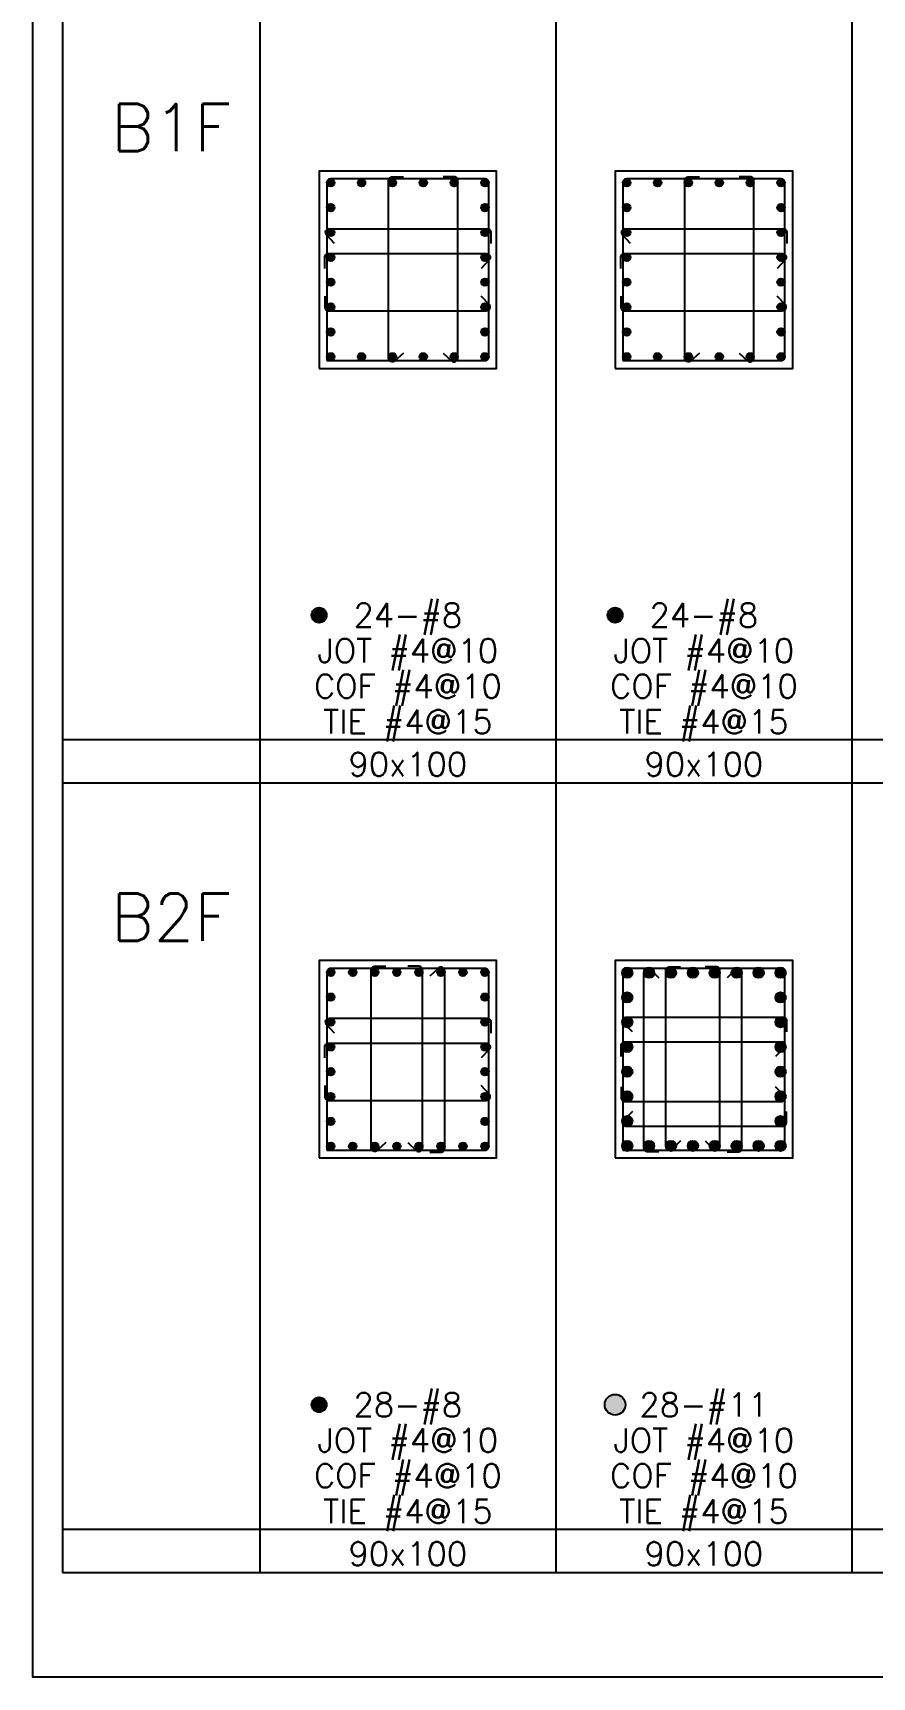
# Model space of a CAD drawing. Header units: millimetres. Extents: x 0 to 31920, y -6088 to 2522.
# Drawn here: x 0 to 425, y 0 to 833 of the extents above; entities that cross this region are included whole.
import ezdxf
from ezdxf.enums import TextEntityAlignment as Align

# ---------------------------------------------------------------- set-up
doc = ezdxf.new("R2010")
doc.units = ezdxf.units.MM
doc.header["$MEASUREMENT"] = 0
for name, color, linetype in [('DwFm', 7, 'Continuous'), ('S-RC', 130, 'Continuous'), ('S-REINF', 6, 'Continuous'), ('S-REINFD', 201, 'Continuous'), ('S-STUD', 1, 'Continuous'), ('S-TEXT', 2, 'Continuous')]:
    doc.layers.add(name, color=color, linetype=linetype)
doc.styles.add('CS4', font='romans.shx', dxfattribs={"width": 0.8, "bigfont": 'lsp.shx'})

# ---------------------------------------------------------------- blocks, each defined once
blk = doc.blocks.new('繪圖範圍')
blk.add_lwpolyline([(0, 51.1), (79.8, 51.1), (79.8, 0), (0, 0)], close=True)

msp = doc.modelspace()

# ---------------------------------------------------------------- hatches: boundary and pattern name
at = {"layer": 'S-REINFD'}
h = msp.add_hatch(color=256, dxfattribs=at)
edge = h.paths.add_edge_path()
edge.add_arc((150.91, 757.1), 1.91, 0, 360)
h = msp.add_hatch(color=256, dxfattribs=at)
edge = h.paths.add_edge_path()
edge.add_arc((166.54, 757.1), 1.91, 0, 360)
h = msp.add_hatch(color=256, dxfattribs=at)
edge = h.paths.add_edge_path()
edge.add_arc((182.18, 757.1), 1.91, 0, 360)
h = msp.add_hatch(color=256, dxfattribs=at)
edge = h.paths.add_edge_path()
edge.add_arc((197.82, 757.1), 1.91, 0, 360)
h = msp.add_hatch(color=256, dxfattribs=at)
edge = h.paths.add_edge_path()
edge.add_arc((213.46, 757.1), 1.91, 0, 360)
h = msp.add_hatch(color=256, dxfattribs=at)
edge = h.paths.add_edge_path()
edge.add_arc((229.09, 757.1), 1.91, 0, 360)
h = msp.add_hatch(color=256, dxfattribs=at)
edge = h.paths.add_edge_path()
edge.add_arc((300.9, 757.1), 1.91, 0, 360)
h = msp.add_hatch(color=256, dxfattribs=at)
edge = h.paths.add_edge_path()
edge.add_arc((316.54, 757.1), 1.91, 0, 360)
h = msp.add_hatch(color=256, dxfattribs=at)
edge = h.paths.add_edge_path()
edge.add_arc((332.18, 757.1), 1.91, 0, 360)
h = msp.add_hatch(color=256, dxfattribs=at)
edge = h.paths.add_edge_path()
edge.add_arc((347.82, 757.1), 1.91, 0, 360)
h = msp.add_hatch(color=256, dxfattribs=at)
edge = h.paths.add_edge_path()
edge.add_arc((363.46, 757.1), 1.91, 0, 360)
h = msp.add_hatch(color=256, dxfattribs=at)
edge = h.paths.add_edge_path()
edge.add_arc((379.1, 757.1), 1.91, 0, 360)
h = msp.add_hatch(color=256, dxfattribs=at)
edge = h.paths.add_edge_path()
edge.add_arc((150.91, 744.5), 1.91, 0, 360)
h = msp.add_hatch(color=256, dxfattribs=at)
edge = h.paths.add_edge_path()
edge.add_arc((229.09, 744.5), 1.91, 0, 360)
h = msp.add_hatch(color=256, dxfattribs=at)
edge = h.paths.add_edge_path()
edge.add_arc((300.9, 744.5), 1.91, 0, 360)
h = msp.add_hatch(color=256, dxfattribs=at)
edge = h.paths.add_edge_path()
edge.add_arc((379.1, 744.5), 1.91, 0, 360)
h = msp.add_hatch(color=256, dxfattribs=at)
edge = h.paths.add_edge_path()
edge.add_arc((150.91, 731.9), 1.91, 0, 360)
h = msp.add_hatch(color=256, dxfattribs=at)
edge = h.paths.add_edge_path()
edge.add_arc((229.09, 731.9), 1.91, 0, 360)
h = msp.add_hatch(color=256, dxfattribs=at)
edge = h.paths.add_edge_path()
edge.add_arc((300.9, 731.9), 1.91, 0, 360)
h = msp.add_hatch(color=256, dxfattribs=at)
edge = h.paths.add_edge_path()
edge.add_arc((379.1, 731.9), 1.91, 0, 360)
h = msp.add_hatch(color=256, dxfattribs=at)
edge = h.paths.add_edge_path()
edge.add_arc((150.91, 719.3), 1.91, 0, 360)
h = msp.add_hatch(color=256, dxfattribs=at)
edge = h.paths.add_edge_path()
edge.add_arc((229.09, 719.3), 1.91, 0, 360)
h = msp.add_hatch(color=256, dxfattribs=at)
edge = h.paths.add_edge_path()
edge.add_arc((300.9, 719.3), 1.91, 0, 360)
h = msp.add_hatch(color=256, dxfattribs=at)
edge = h.paths.add_edge_path()
edge.add_arc((379.1, 719.3), 1.91, 0, 360)
h = msp.add_hatch(color=256, dxfattribs=at)
edge = h.paths.add_edge_path()
edge.add_arc((150.91, 706.7), 1.91, 0, 360)
h = msp.add_hatch(color=256, dxfattribs=at)
edge = h.paths.add_edge_path()
edge.add_arc((229.09, 706.7), 1.91, 0, 360)
h = msp.add_hatch(color=256, dxfattribs=at)
edge = h.paths.add_edge_path()
edge.add_arc((300.9, 706.7), 1.91, 0, 360)
h = msp.add_hatch(color=256, dxfattribs=at)
edge = h.paths.add_edge_path()
edge.add_arc((379.1, 706.7), 1.91, 0, 360)
h = msp.add_hatch(color=256, dxfattribs=at)
edge = h.paths.add_edge_path()
edge.add_arc((150.91, 694.1), 1.91, 0, 360)
h = msp.add_hatch(color=256, dxfattribs=at)
edge = h.paths.add_edge_path()
edge.add_arc((229.09, 694.1), 1.91, 0, 360)
h = msp.add_hatch(color=256, dxfattribs=at)
edge = h.paths.add_edge_path()
edge.add_arc((300.9, 694.1), 1.91, 0, 360)
h = msp.add_hatch(color=256, dxfattribs=at)
edge = h.paths.add_edge_path()
edge.add_arc((379.1, 694.1), 1.91, 0, 360)
h = msp.add_hatch(color=256, dxfattribs=at)
edge = h.paths.add_edge_path()
edge.add_arc((150.91, 681.5), 1.91, 0, 360)
h = msp.add_hatch(color=256, dxfattribs=at)
edge = h.paths.add_edge_path()
edge.add_arc((229.09, 681.5), 1.91, 0, 360)
h = msp.add_hatch(color=256, dxfattribs=at)
edge = h.paths.add_edge_path()
edge.add_arc((300.9, 681.5), 1.91, 0, 360)
h = msp.add_hatch(color=256, dxfattribs=at)
edge = h.paths.add_edge_path()
edge.add_arc((379.1, 681.5), 1.91, 0, 360)
h = msp.add_hatch(color=256, dxfattribs=at)
edge = h.paths.add_edge_path()
edge.add_arc((150.91, 668.91), 1.91, 0, 360)
h = msp.add_hatch(color=256, dxfattribs=at)
edge = h.paths.add_edge_path()
edge.add_arc((166.54, 668.91), 1.91, 0, 360)
h = msp.add_hatch(color=256, dxfattribs=at)
edge = h.paths.add_edge_path()
edge.add_arc((182.18, 668.91), 1.91, 0, 360)
h = msp.add_hatch(color=256, dxfattribs=at)
edge = h.paths.add_edge_path()
edge.add_arc((197.82, 668.91), 1.91, 0, 360)
h = msp.add_hatch(color=256, dxfattribs=at)
edge = h.paths.add_edge_path()
edge.add_arc((213.46, 668.91), 1.91, 0, 360)
h = msp.add_hatch(color=256, dxfattribs=at)
edge = h.paths.add_edge_path()
edge.add_arc((229.09, 668.91), 1.91, 0, 360)
h = msp.add_hatch(color=256, dxfattribs=at)
edge = h.paths.add_edge_path()
edge.add_arc((300.9, 668.91), 1.91, 0, 360)
h = msp.add_hatch(color=256, dxfattribs=at)
edge = h.paths.add_edge_path()
edge.add_arc((316.54, 668.91), 1.91, 0, 360)
h = msp.add_hatch(color=256, dxfattribs=at)
edge = h.paths.add_edge_path()
edge.add_arc((332.18, 668.91), 1.91, 0, 360)
h = msp.add_hatch(color=256, dxfattribs=at)
edge = h.paths.add_edge_path()
edge.add_arc((347.82, 668.91), 1.91, 0, 360)
h = msp.add_hatch(color=256, dxfattribs=at)
edge = h.paths.add_edge_path()
edge.add_arc((363.46, 668.91), 1.91, 0, 360)
h = msp.add_hatch(color=256, dxfattribs=at)
edge = h.paths.add_edge_path()
edge.add_arc((379.1, 668.91), 1.91, 0, 360)
h = msp.add_hatch(color=256, dxfattribs=at)
edge = h.paths.add_edge_path()
edge.add_arc((145, 538), 3.81, 0, 360)
h = msp.add_hatch(color=256, dxfattribs=at)
edge = h.paths.add_edge_path()
edge.add_arc((295, 538), 3.81, 0, 360)
h = msp.add_hatch(color=256, dxfattribs=at)
edge = h.paths.add_edge_path()
edge.add_arc((150.91, 357.1), 1.91, 0, 360)
h = msp.add_hatch(color=256, dxfattribs=at)
edge = h.paths.add_edge_path()
edge.add_arc((162.07, 357.1), 1.91, 0, 360)
h = msp.add_hatch(color=256, dxfattribs=at)
edge = h.paths.add_edge_path()
edge.add_arc((173.25, 357.1), 1.91, 0, 360)
h = msp.add_hatch(color=256, dxfattribs=at)
edge = h.paths.add_edge_path()
edge.add_arc((184.41, 357.1), 1.91, 0, 360)
h = msp.add_hatch(color=256, dxfattribs=at)
edge = h.paths.add_edge_path()
edge.add_arc((195.59, 357.1), 1.91, 0, 360)
h = msp.add_hatch(color=256, dxfattribs=at)
edge = h.paths.add_edge_path()
edge.add_arc((206.75, 357.1), 1.91, 0, 360)
h = msp.add_hatch(color=256, dxfattribs=at)
edge = h.paths.add_edge_path()
edge.add_arc((217.93, 357.1), 1.91, 0, 360)
h = msp.add_hatch(color=256, dxfattribs=at)
edge = h.paths.add_edge_path()
edge.add_arc((229.09, 357.1), 1.91, 0, 360)
h = msp.add_hatch(color=256, dxfattribs=at)
edge = h.paths.add_edge_path()
edge.add_arc((301.14, 356.86), 2.62, 0, 360)
h = msp.add_hatch(color=256, dxfattribs=at)
edge = h.paths.add_edge_path()
edge.add_arc((312.25, 356.86), 2.62, 0, 360)
h = msp.add_hatch(color=256, dxfattribs=at)
edge = h.paths.add_edge_path()
edge.add_arc((323.35, 356.86), 2.62, 0, 360)
h = msp.add_hatch(color=256, dxfattribs=at)
edge = h.paths.add_edge_path()
edge.add_arc((334.45, 356.86), 2.62, 0, 360)
h = msp.add_hatch(color=256, dxfattribs=at)
edge = h.paths.add_edge_path()
edge.add_arc((345.55, 356.86), 2.62, 0, 360)
h = msp.add_hatch(color=256, dxfattribs=at)
edge = h.paths.add_edge_path()
edge.add_arc((356.65, 356.86), 2.62, 0, 360)
h = msp.add_hatch(color=256, dxfattribs=at)
edge = h.paths.add_edge_path()
edge.add_arc((367.75, 356.86), 2.62, 0, 360)
h = msp.add_hatch(color=256, dxfattribs=at)
edge = h.paths.add_edge_path()
edge.add_arc((378.86, 356.86), 2.62, 0, 360)
h = msp.add_hatch(color=256, dxfattribs=at)
edge = h.paths.add_edge_path()
edge.add_arc((150.91, 344.5), 1.91, 0, 360)
h = msp.add_hatch(color=256, dxfattribs=at)
edge = h.paths.add_edge_path()
edge.add_arc((229.09, 344.5), 1.91, 0, 360)
h = msp.add_hatch(color=256, dxfattribs=at)
edge = h.paths.add_edge_path()
edge.add_arc((301.14, 344.33), 2.62, 0, 360)
h = msp.add_hatch(color=256, dxfattribs=at)
edge = h.paths.add_edge_path()
edge.add_arc((378.86, 344.33), 2.62, 0, 360)
h = msp.add_hatch(color=256, dxfattribs=at)
edge = h.paths.add_edge_path()
edge.add_arc((150.91, 331.9), 1.91, 0, 360)
h = msp.add_hatch(color=256, dxfattribs=at)
edge = h.paths.add_edge_path()
edge.add_arc((229.09, 331.9), 1.91, 0, 360)
h = msp.add_hatch(color=256, dxfattribs=at)
edge = h.paths.add_edge_path()
edge.add_arc((301.14, 331.8), 2.62, 0, 360)
h = msp.add_hatch(color=256, dxfattribs=at)
edge = h.paths.add_edge_path()
edge.add_arc((378.86, 331.8), 2.62, 0, 360)
h = msp.add_hatch(color=256, dxfattribs=at)
edge = h.paths.add_edge_path()
edge.add_arc((150.91, 319.3), 1.91, 0, 360)
h = msp.add_hatch(color=256, dxfattribs=at)
edge = h.paths.add_edge_path()
edge.add_arc((229.09, 319.3), 1.91, 0, 360)
h = msp.add_hatch(color=256, dxfattribs=at)
edge = h.paths.add_edge_path()
edge.add_arc((301.14, 319.27), 2.62, 0, 360)
h = msp.add_hatch(color=256, dxfattribs=at)
edge = h.paths.add_edge_path()
edge.add_arc((378.86, 319.27), 2.62, 0, 360)
h = msp.add_hatch(color=256, dxfattribs=at)
edge = h.paths.add_edge_path()
edge.add_arc((150.91, 306.7), 1.91, 0, 360)
h = msp.add_hatch(color=256, dxfattribs=at)
edge = h.paths.add_edge_path()
edge.add_arc((229.09, 306.7), 1.91, 0, 360)
h = msp.add_hatch(color=256, dxfattribs=at)
edge = h.paths.add_edge_path()
edge.add_arc((301.14, 306.73), 2.62, 0, 360)
h = msp.add_hatch(color=256, dxfattribs=at)
edge = h.paths.add_edge_path()
edge.add_arc((378.86, 306.73), 2.62, 0, 360)
h = msp.add_hatch(color=256, dxfattribs=at)
edge = h.paths.add_edge_path()
edge.add_arc((150.91, 294.1), 1.91, 0, 360)
h = msp.add_hatch(color=256, dxfattribs=at)
edge = h.paths.add_edge_path()
edge.add_arc((229.09, 294.1), 1.91, 0, 360)
h = msp.add_hatch(color=256, dxfattribs=at)
edge = h.paths.add_edge_path()
edge.add_arc((301.14, 294.2), 2.62, 0, 360)
h = msp.add_hatch(color=256, dxfattribs=at)
edge = h.paths.add_edge_path()
edge.add_arc((378.86, 294.2), 2.62, 0, 360)
h = msp.add_hatch(color=256, dxfattribs=at)
edge = h.paths.add_edge_path()
edge.add_arc((150.91, 281.5), 1.91, 0, 360)
h = msp.add_hatch(color=256, dxfattribs=at)
edge = h.paths.add_edge_path()
edge.add_arc((229.09, 281.5), 1.91, 0, 360)
h = msp.add_hatch(color=256, dxfattribs=at)
edge = h.paths.add_edge_path()
edge.add_arc((301.14, 281.67), 2.62, 0, 360)
h = msp.add_hatch(color=256, dxfattribs=at)
edge = h.paths.add_edge_path()
edge.add_arc((378.86, 281.67), 2.62, 0, 360)
h = msp.add_hatch(color=256, dxfattribs=at)
edge = h.paths.add_edge_path()
edge.add_arc((150.91, 268.91), 1.91, 0, 360)
h = msp.add_hatch(color=256, dxfattribs=at)
edge = h.paths.add_edge_path()
edge.add_arc((162.07, 268.91), 1.91, 0, 360)
h = msp.add_hatch(color=256, dxfattribs=at)
edge = h.paths.add_edge_path()
edge.add_arc((173.25, 268.91), 1.91, 0, 360)
h = msp.add_hatch(color=256, dxfattribs=at)
edge = h.paths.add_edge_path()
edge.add_arc((184.41, 268.91), 1.91, 0, 360)
h = msp.add_hatch(color=256, dxfattribs=at)
edge = h.paths.add_edge_path()
edge.add_arc((195.59, 268.91), 1.91, 0, 360)
h = msp.add_hatch(color=256, dxfattribs=at)
edge = h.paths.add_edge_path()
edge.add_arc((206.75, 268.91), 1.91, 0, 360)
h = msp.add_hatch(color=256, dxfattribs=at)
edge = h.paths.add_edge_path()
edge.add_arc((217.93, 268.91), 1.91, 0, 360)
h = msp.add_hatch(color=256, dxfattribs=at)
edge = h.paths.add_edge_path()
edge.add_arc((229.09, 268.91), 1.91, 0, 360)
h = msp.add_hatch(color=256, dxfattribs=at)
edge = h.paths.add_edge_path()
edge.add_arc((301.14, 269.14), 2.62, 0, 360)
h = msp.add_hatch(color=256, dxfattribs=at)
edge = h.paths.add_edge_path()
edge.add_arc((312.25, 269.14), 2.62, 0, 360)
h = msp.add_hatch(color=256, dxfattribs=at)
edge = h.paths.add_edge_path()
edge.add_arc((323.35, 269.14), 2.62, 0, 360)
h = msp.add_hatch(color=256, dxfattribs=at)
edge = h.paths.add_edge_path()
edge.add_arc((334.45, 269.14), 2.62, 0, 360)
h = msp.add_hatch(color=256, dxfattribs=at)
edge = h.paths.add_edge_path()
edge.add_arc((345.55, 269.14), 2.62, 0, 360)
h = msp.add_hatch(color=256, dxfattribs=at)
edge = h.paths.add_edge_path()
edge.add_arc((356.65, 269.14), 2.62, 0, 360)
h = msp.add_hatch(color=256, dxfattribs=at)
edge = h.paths.add_edge_path()
edge.add_arc((367.75, 269.14), 2.62, 0, 360)
h = msp.add_hatch(color=256, dxfattribs=at)
edge = h.paths.add_edge_path()
edge.add_arc((378.86, 269.14), 2.62, 0, 360)
h = msp.add_hatch(color=256, dxfattribs=at)
edge = h.paths.add_edge_path()
edge.add_arc((145, 138), 3.81, 0, 360)
h = msp.add_hatch(color=256, dxfattribs=at)
edge = h.paths.add_edge_path()
edge.add_arc((295, 138), 5.24, 0, 360)

# ---------------------------------------------------------------- linework, layer by layer
at = {"layer": 'S-RC'}
for points in [[(145, 663), (235, 663), (235, 763), (145, 763), (145, 663)], [(295, 663), (385, 663), (385, 763), (295, 763), (295, 663)], [(145, 263), (235, 263), (235, 363), (145, 363), (145, 263)], [(295, 263), (385, 263), (385, 363), (295, 363), (295, 263)]]:
    msp.add_lwpolyline(points, dxfattribs=at)
at = {"layer": 'S-REINF', "color": 2}
for points in [[(149, 667), (229.1, 667, 0.414214), (231, 668.9), (231, 757.1, 0.414214), (229.1, 759), (150.9, 759, 0.414214), (149, 757.1), (149, 667)], [(187.78, 670.81), (183.46, 666.84, -0.653352), (180.28, 668.24), (180.28, 758.19, -0.414214), (182.18, 760.1), (187.78, 760.1)], [(207.86, 670.81), (212.18, 666.84, 0.653352), (215.36, 668.24), (215.36, 758.19, 0.414214), (213.46, 760.1), (207.86, 760.1)], [(299, 667), (379.1, 667, 0.414214), (381, 668.9), (381, 757.1, 0.414214), (379.1, 759), (300.9, 759, 0.414214), (299, 757.1), (299, 667)], [(337.78, 670.81), (333.46, 666.84, -0.653352), (330.28, 668.24), (330.28, 758.19, -0.414214), (332.18, 760.1), (337.78, 760.1)], [(357.86, 670.81), (362.18, 666.84, 0.653352), (365.36, 668.24), (365.36, 758.19, 0.414214), (363.46, 760.1), (357.86, 760.1)], [(152.81, 726.3), (148.84, 730.62, -0.653352), (150.24, 733.8), (230.19, 733.8, -0.414214), (232.09, 731.9), (232.09, 726.3)], [(302.81, 726.3), (298.84, 730.62, -0.653352), (300.24, 733.8), (380.19, 733.8, -0.414214), (382.1, 731.9), (382.1, 726.3)], [(147.91, 713.7), (147.91, 719.3, -0.414214), (149.81, 721.2), (229.76, 721.2, -0.653352), (231.16, 718.02), (227.19, 713.7)], [(297.9, 713.7), (297.9, 719.3, -0.414214), (299.8, 721.2), (379.76, 721.2, -0.653352), (381.16, 718.02), (377.19, 713.7)], [(147.91, 699.7), (147.91, 694.1, 0.414214), (149.81, 692.2), (229.76, 692.2, 0.653352), (231.16, 695.38), (227.19, 699.7)], [(297.9, 699.7), (297.9, 694.1, 0.414214), (299.8, 692.2), (379.76, 692.2, 0.653352), (381.16, 695.38), (377.19, 699.7)], [(149, 267), (229.1, 267, 0.414214), (231, 268.9), (231, 357.1, 0.414214), (229.1, 359), (150.9, 359, 0.414214), (149, 357.1), (149, 267)], [(178.84, 270.81), (174.53, 266.84, -0.653352), (171.34, 268.24), (171.34, 358.2, -0.414214), (173.24, 360.1), (178.84, 360.1)], [(189.99, 270.81), (194.3, 266.84, 0.653352), (197.49, 268.24), (197.49, 358.2, 0.414214), (195.59, 360.1), (189.99, 360.1)], [(201.16, 265.91), (206.76, 265.91, 0.414214), (208.66, 267.81), (208.66, 357.76, 0.653352), (205.47, 359.16), (201.16, 355.19)], [(299, 267), (379.1, 267, 0.414214), (381, 268.9), (381, 357.1, 0.414214), (379.1, 359), (300.9, 359, 0.414214), (299, 357.1), (299, 267)], [(317.13, 266.14), (311.53, 266.14, -0.414214), (309.63, 268.04), (309.63, 357.22, -0.671037), (312.88, 358.55), (317.13, 354.24)], [(328.23, 271.76), (323.98, 267.45, -0.671037), (320.73, 268.78), (320.73, 357.96, -0.414214), (322.63, 359.86), (328.23, 359.86)], [(340.67, 271.76), (344.92, 267.45, 0.671037), (348.17, 268.78), (348.17, 357.96, 0.414214), (346.27, 359.86), (340.67, 359.86)], [(351.77, 266.14), (357.37, 266.14, 0.414214), (359.27, 268.04), (359.27, 357.22, 0.671037), (356.02, 358.55), (351.77, 354.24)], [(152.81, 326.3), (148.84, 330.62, -0.653352), (150.24, 333.8), (230.19, 333.8, -0.414214), (232.09, 331.9), (232.09, 326.3)], [(303.76, 326.92), (299.45, 331.16, -0.671037), (300.78, 334.42), (379.96, 334.42, -0.414214), (381.86, 332.52), (381.86, 326.92)], [(147.91, 313.7), (147.91, 319.3, -0.414214), (149.81, 321.2), (229.76, 321.2, -0.653352), (231.16, 318.02), (227.19, 313.7)], [(298.14, 314.38), (298.14, 319.98, -0.414214), (300.04, 321.88), (379.22, 321.88, -0.671037), (380.55, 318.63), (376.24, 314.38)], [(147.91, 299.7), (147.91, 294.1, 0.414214), (149.81, 292.2), (229.76, 292.2, 0.653352), (231.16, 295.38), (227.19, 299.7)], [(298.14, 299.08), (298.14, 293.48, 0.414214), (300.04, 291.58), (379.22, 291.58, 0.671037), (380.55, 294.84), (376.24, 299.08)], [(303.76, 286.55), (299.45, 282.31, 0.671037), (300.78, 279.05), (379.96, 279.05, 0.414214), (381.86, 280.95), (381.86, 286.55)]]:
    msp.add_lwpolyline(points, format="xyb", dxfattribs=at)
at = {"layer": 'S-REINFD'}
for centre, radius in [((150.91, 757.1), 1.91), ((166.54, 757.1), 1.91), ((182.18, 757.1), 1.91), ((197.82, 757.1), 1.91), ((213.46, 757.1), 1.91), ((229.09, 757.1), 1.91), ((300.9, 757.1), 1.91), ((316.54, 757.1), 1.91), ((332.18, 757.1), 1.91), ((347.82, 757.1), 1.91), ((363.46, 757.1), 1.91), ((379.1, 757.1), 1.91), ((150.91, 744.5), 1.91), ((229.09, 744.5), 1.91), ((300.9, 744.5), 1.91), ((379.1, 744.5), 1.91), ((150.91, 731.9), 1.91), ((229.09, 731.9), 1.91), ((300.9, 731.9), 1.91), ((379.1, 731.9), 1.91), ((150.91, 719.3), 1.91), ((229.09, 719.3), 1.91), ((300.9, 719.3), 1.91), ((379.1, 719.3), 1.91), ((150.91, 706.7), 1.91), ((229.09, 706.7), 1.91), ((300.9, 706.7), 1.91), ((379.1, 706.7), 1.91), ((150.91, 694.1), 1.91), ((229.09, 694.1), 1.91), ((300.9, 694.1), 1.91), ((379.1, 694.1), 1.91), ((150.91, 681.5), 1.91), ((229.09, 681.5), 1.91), ((300.9, 681.5), 1.91), ((379.1, 681.5), 1.91), ((150.91, 668.91), 1.91), ((166.54, 668.91), 1.91), ((182.18, 668.91), 1.91), ((197.82, 668.91), 1.91), ((213.46, 668.91), 1.91), ((229.09, 668.91), 1.91), ((300.9, 668.91), 1.91), ((316.54, 668.91), 1.91), ((332.18, 668.91), 1.91), ((347.82, 668.91), 1.91), ((363.46, 668.91), 1.91), ((379.1, 668.91), 1.91), ((145, 538), 3.81), ((295, 538), 3.81), ((150.91, 357.1), 1.91), ((162.07, 357.1), 1.91), ((173.25, 357.1), 1.91), ((184.41, 357.1), 1.91), ((195.59, 357.1), 1.91), ((206.75, 357.1), 1.91), ((217.93, 357.1), 1.91), ((229.09, 357.1), 1.91), ((301.14, 356.86), 2.62), ((312.25, 356.86), 2.62), ((323.35, 356.86), 2.62), ((334.45, 356.86), 2.62), ((345.55, 356.86), 2.62), ((356.65, 356.86), 2.62), ((367.75, 356.86), 2.62), ((378.86, 356.86), 2.62), ((150.91, 344.5), 1.91), ((229.09, 344.5), 1.91), ((301.14, 344.33), 2.62), ((378.86, 344.33), 2.62), ((150.91, 331.9), 1.91), ((229.09, 331.9), 1.91), ((301.14, 331.8), 2.62), ((378.86, 331.8), 2.62), ((150.91, 319.3), 1.91), ((229.09, 319.3), 1.91), ((301.14, 319.27), 2.62), ((378.86, 319.27), 2.62), ((150.91, 306.7), 1.91), ((229.09, 306.7), 1.91), ((301.14, 306.73), 2.62), ((378.86, 306.73), 2.62), ((150.91, 294.1), 1.91), ((229.09, 294.1), 1.91), ((301.14, 294.2), 2.62), ((378.86, 294.2), 2.62), ((150.91, 281.5), 1.91), ((229.09, 281.5), 1.91), ((301.14, 281.67), 2.62), ((378.86, 281.67), 2.62), ((150.91, 268.91), 1.91), ((162.07, 268.91), 1.91), ((173.25, 268.91), 1.91), ((184.41, 268.91), 1.91), ((195.59, 268.91), 1.91), ((206.75, 268.91), 1.91), ((217.93, 268.91), 1.91), ((229.09, 268.91), 1.91), ((301.14, 269.14), 2.62), ((312.25, 269.14), 2.62), ((323.35, 269.14), 2.62), ((334.45, 269.14), 2.62), ((345.55, 269.14), 2.62), ((356.65, 269.14), 2.62), ((367.75, 269.14), 2.62), ((378.86, 269.14), 2.62), ((145, 138), 3.81), ((295, 138), 5.24)]:
    msp.add_circle(centre, radius, dxfattribs=at)
at = {"layer": 'S-STUD'}
for p, q in [((15, 2014), (15, 53)), ((115, 2014), (115, 53)), ((265, 2014), (265, 53)), ((415, 2014), (415, 53)), ((15, 475), (3020, 475)), ((15, 453), (3020, 453)), ((15, 75), (3020, 75)), ((15, 53), (3020, 53))]:
    msp.add_line(p, q, dxfattribs=at)

# ---------------------------------------------------------------- block references
at = {"layer": 'DwFm', "xscale": 40, "yscale": 40, "zscale": 40}
msp.add_blockref('繪圖範圍', (0, 0), dxfattribs=at)

# ---------------------------------------------------------------- texts
at = {"layer": 'S-TEXT', "style": 'CS4'}
for s, height, p in [('B1F', 24, (70, 773)), ('24-#8', 12, (190, 532)), ('24-#8', 12, (340, 532)), ('JOT #4@10', 12, (190, 514)), ('JOT #4@10', 12, (340, 514)), ('COF #4@10', 12, (190, 496)), ('COF #4@10', 12, (340, 496)), ('TIE #4@15', 12, (190, 478)), ('TIE #4@15', 12, (340, 478)), ('90x100', 12, (190, 456.5)), ('90x100', 12, (340, 456.5)), ('B2F', 24, (70, 373)), ('28-#8', 12, (190, 132)), ('28-#11', 12, (340, 132)), ('JOT #4@10', 12, (190, 114)), ('JOT #4@10', 12, (340, 114)), ('COF #4@10', 12, (190, 96)), ('COF #4@10', 12, (340, 96)), ('TIE #4@15', 12, (190, 78)), ('TIE #4@15', 12, (340, 78)), ('90x100', 12, (190, 56.5)), ('90x100', 12, (340, 56.5))]:
    msp.add_text(s, height=height, dxfattribs=at).set_placement(p, align=Align.CENTER)

doc.saveas('drawing.dxf')
